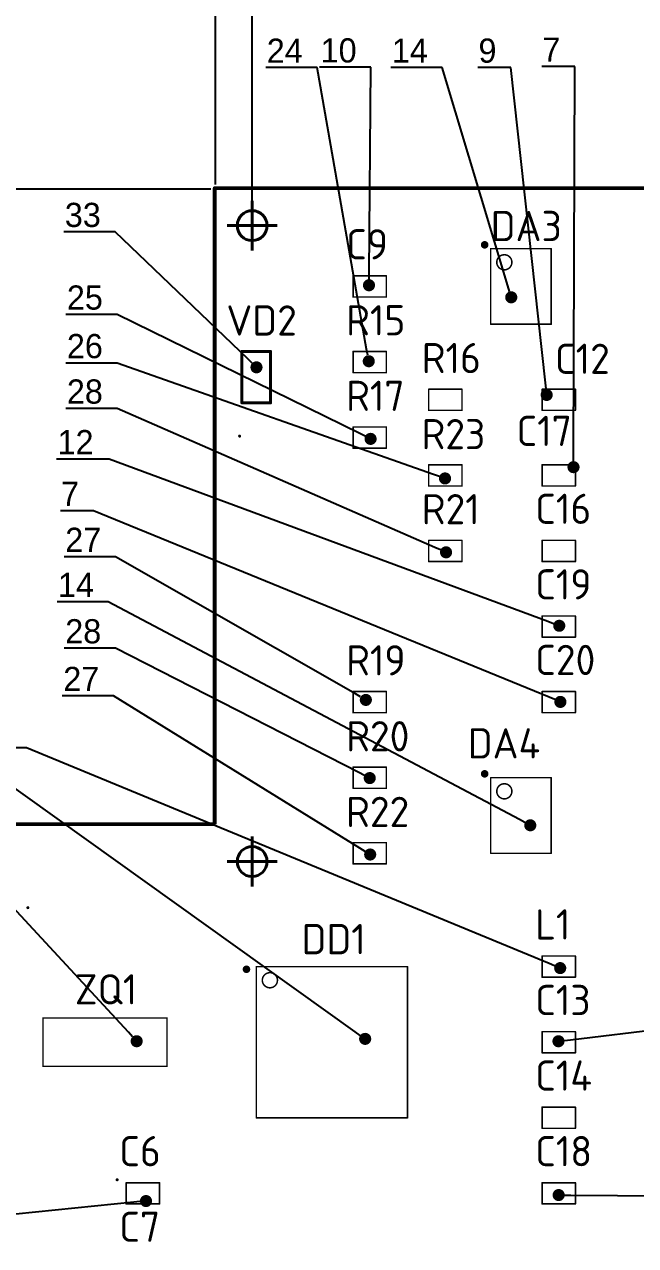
# Model space of a CAD drawing. Header units: millimetres. Extents: x 0 to 841, y 0 to 594.
# Drawn here: x 135 to 236, y 287.8 to 489.8 of the extents above; entities that cross this region are included whole.
import ezdxf
from ezdxf import colors
from ezdxf.entities.mleader import LeaderData, LeaderLine
from ezdxf.math import Vec2, Vec3

# ---------------------------------------------------------------- set-up
doc = ezdxf.new("R2010")
doc.units = ezdxf.units.MM
doc.layers.get('0').update_dxf_attribs({"lineweight": 50})
doc.layers.add('Mechanical13', color=56, linetype='Continuous')
doc.layers.add('маркировка', color=38, linetype='Continuous')
doc.layers.add('Отверстия', color=7, linetype='Continuous', lineweight=30)
doc.layers.add('Позиции', color=131, linetype='Continuous', lineweight=40)
doc.styles.add('Gost', font='GOST type B.ttf', dxfattribs={"oblique": 15, "height": 6})
doc.dimstyles.new('ISO-25', dxfattribs={"dimtxt": 2.5, "dimasz": 2.5, "dimexe": 1.25, "dimexo": 0.625, "dimtad": 1, "dimtxsty": 'Standard', "dimcen": 2.5, "dimadec": 0, "dimazin": 0, "dimtfac": 1, "dimtmove": 0, "dimatfit": 3, "dimfxl": 1, "dimarcsym": 0})

# ---------------------------------------------------------------- blocks, each defined once
blk = doc.blocks.new('*D41')
at = {"color": 0, "lineweight": -2, "transparency": 16777216}
for p, q in [((172.65, 457.15), (172.65, 503.91)), ((367.42, 457.19), (367.42, 503.91)), ((184.65, 502.66), (355.42, 502.66))]:
    blk.add_line(p, q, dxfattribs=at)
at = {"color": 0, "lineweight": 90, "transparency": 16777216}
for points in [[(184.65, 504.66), (184.65, 500.66), (172.65, 502.66)], [(355.42, 504.66), (355.42, 500.66), (367.42, 502.66)]]:
    blk.add_solid(points, dxfattribs=at)
at = {"layer": 'Defpoints', "color": 0, "lineweight": 90, "transparency": 16777216}
for p in [(367.42, 502.66), (172.65, 456.53), (367.42, 456.57)]:
    blk.add_point(p, dxfattribs=at)
at = {"color": 0, "lineweight": 40, "transparency": 16777216, "insert": (267.35, 506.2), "char_height": 2.5, "attachment_point": 5}
blk.add_mtext('{\\H2x;80%%P0,2}', dxfattribs=at)
blk = doc.blocks.new('*D42')
at = {"color": 0, "lineweight": -2, "transparency": 16777216}
for p, q in [((166.62, 463.34), (166.62, 525.33)), ((373.74, 463.34), (373.74, 525.33)), ((178.62, 524.08), (361.74, 524.08))]:
    blk.add_line(p, q, dxfattribs=at)
at = {"color": 0, "lineweight": 90, "transparency": 16777216}
for points in [[(178.62, 526.08), (178.62, 522.08), (166.62, 524.08)], [(361.74, 526.08), (361.74, 522.08), (373.74, 524.08)]]:
    blk.add_solid(points, dxfattribs=at)
at = {"layer": 'Defpoints', "color": 0, "lineweight": 90, "transparency": 16777216}
for p in [(373.74, 524.08), (166.62, 462.72), (373.74, 462.72)]:
    blk.add_point(p, dxfattribs=at)
at = {"color": 0, "lineweight": 40, "transparency": 16777216, "insert": (269.22, 527.2), "char_height": 2.5, "attachment_point": 5}
blk.add_mtext('{\\H2x;85*}', dxfattribs=at)
blk = doc.blocks.new('*D38')
at = {"color": 0, "lineweight": -2, "transparency": 16777216}
for p, q in [((165.84, 462.56), (82.78, 462.56)), ((84.03, 450.56), (84.03, 369.53)), ((165.84, 357.53), (82.78, 357.53))]:
    blk.add_line(p, q, dxfattribs=at)
at = {"color": 0, "lineweight": 90, "transparency": 16777216}
for points in [[(82.03, 450.56), (86.03, 450.56), (84.03, 462.56)], [(82.03, 369.53), (86.03, 369.53), (84.03, 357.53)]]:
    blk.add_solid(points, dxfattribs=at)
at = {"layer": 'Defpoints', "color": 0, "lineweight": 90, "transparency": 16777216}
for p in [(166.47, 462.56), (84.03, 357.53), (166.47, 357.53)]:
    blk.add_point(p, dxfattribs=at)
at = {"color": 0, "lineweight": 40, "transparency": 16777216, "insert": (80.91, 410.73), "char_height": 2.5, "attachment_point": 5, "rotation": 90}
blk.add_mtext('{\\H2x;43*}', dxfattribs=at)
blk = doc.blocks.new('_Dot')
at = {"color": 0, "linetype": 'ByBlock', "lineweight": -2}
blk.add_line((-0.5, 0), (-1, 0), dxfattribs=at)
at = {"color": 0, "linetype": 'ByBlock', "lineweight": 90, "const_width": 0.5}
blk.add_lwpolyline([(-0.25, 0, 1), (0.25, 0, 1)], format="xyb", close=True, dxfattribs=at)

msp = doc.modelspace()

# ---------------------------------------------------------------- linework, layer by layer
at = {"layer": 'Mechanical13', "lineweight": 40, "const_width": 0.25}
for points in [[(212.089, 452.717), (222.089, 452.717)], [(212.089, 440.217), (212.089, 452.717)], [(222.089, 440.217), (222.089, 452.717)], [(189.339, 448.217), (194.839, 448.217)], [(189.339, 444.717), (189.339, 448.217)], [(194.839, 444.717), (194.839, 448.217)], [(189.339, 444.717), (194.839, 444.717)], [(212.089, 440.217), (222.089, 440.217)], [(189.339, 432.217), (189.339, 435.717)], [(189.339, 435.717), (194.839, 435.717)], [(194.839, 432.217), (194.839, 435.717)], [(189.339, 432.217), (194.839, 432.217)], [(201.839, 425.967), (201.839, 429.467)], [(201.839, 429.467), (207.339, 429.467)], [(207.339, 425.967), (207.339, 429.467)], [(220.589, 429.467), (226.089, 429.467)], [(220.589, 425.967), (220.589, 429.467)], [(226.089, 425.967), (226.089, 429.467)], [(201.839, 425.967), (207.339, 425.967)], [(220.589, 425.967), (226.089, 425.967)], [(189.339, 419.717), (189.339, 423.217)], [(189.339, 423.217), (194.839, 423.217)], [(194.839, 419.717), (194.839, 423.217)], [(189.339, 419.717), (194.839, 419.717)], [(201.839, 413.467), (201.839, 416.967)], [(201.839, 416.967), (207.339, 416.967)], [(207.339, 413.467), (207.339, 416.967)], [(220.589, 416.967), (226.089, 416.967)], [(220.589, 413.467), (220.589, 416.967)], [(226.089, 413.467), (226.089, 416.967)], [(201.839, 413.467), (207.339, 413.467)], [(220.589, 413.467), (226.089, 413.467)], [(201.839, 400.967), (201.839, 404.467)], [(201.839, 404.467), (207.339, 404.467)], [(207.339, 400.967), (207.339, 404.467)], [(220.589, 404.467), (226.089, 404.467)], [(220.589, 400.967), (220.589, 404.467)], [(226.089, 400.967), (226.089, 404.467)], [(201.839, 400.967), (207.339, 400.967)], [(220.589, 400.967), (226.089, 400.967)], [(220.589, 391.967), (226.089, 391.967)], [(220.589, 388.467), (220.589, 391.967)], [(226.089, 388.467), (226.089, 391.967)], [(220.589, 388.467), (226.089, 388.467)], [(189.339, 375.967), (189.339, 379.467)], [(189.339, 379.467), (194.839, 379.467)], [(194.839, 375.967), (194.839, 379.467)], [(220.589, 379.467), (226.089, 379.467)], [(220.589, 375.967), (220.589, 379.467)], [(226.089, 375.967), (226.089, 379.467)], [(189.339, 375.967), (194.839, 375.967)], [(220.589, 375.967), (226.089, 375.967)], [(189.339, 363.467), (189.339, 366.967)], [(189.339, 366.967), (194.839, 366.967)], [(194.839, 363.467), (194.839, 366.967)], [(189.339, 363.467), (194.839, 363.467)], [(212.089, 365.217), (222.089, 365.217)], [(212.089, 352.717), (212.089, 365.217)], [(222.089, 352.717), (222.089, 365.217)], [(189.339, 350.967), (189.339, 354.467)], [(189.339, 354.467), (194.839, 354.467)], [(194.839, 350.967), (194.839, 354.467)], [(212.089, 352.717), (222.089, 352.717)], [(189.339, 350.967), (194.839, 350.967)], [(220.589, 335.717), (226.089, 335.717)], [(220.589, 332.217), (220.589, 335.717)], [(226.089, 332.217), (226.089, 335.717)], [(173.339, 308.967), (173.339, 333.967)], [(173.339, 333.967), (198.339, 333.967)], [(198.339, 308.967), (198.339, 333.967)], [(220.589, 332.217), (226.089, 332.217)], [(138.089, 317.467), (138.089, 325.467)], [(138.089, 325.467), (158.589, 325.467)], [(158.589, 317.467), (158.589, 325.467)], [(220.589, 323.217), (226.089, 323.217)], [(220.589, 319.717), (220.589, 323.217)], [(226.089, 319.717), (226.089, 323.217)], [(220.589, 319.717), (226.089, 319.717)], [(138.089, 317.467), (158.589, 317.467)], [(173.339, 308.967), (198.339, 308.967)], [(220.589, 310.717), (226.089, 310.717)], [(220.589, 307.217), (220.589, 310.717)], [(226.089, 307.217), (226.089, 310.717)], [(220.589, 307.217), (226.089, 307.217)], [(151.839, 298.217), (157.339, 298.217)], [(151.839, 294.717), (151.839, 298.217)], [(157.339, 294.717), (157.339, 298.217)], [(220.589, 298.217), (226.089, 298.217)], [(220.589, 294.717), (220.589, 298.217)], [(226.089, 294.717), (226.089, 298.217)], [(151.839, 294.717), (157.339, 294.717)], [(220.589, 294.717), (226.089, 294.717)]]:
    msp.add_lwpolyline(points, dxfattribs=at)
at = {"layer": 'Mechanical13', "lineweight": 40}
for points, const_width in [([(212.027, 452.717, 1), (212.152, 452.717, 1)], 0.125), ([(212.027, 452.717, 1), (212.152, 452.717, 1)], 0.125), ([(222.027, 452.717, 1), (222.152, 452.717, 1)], 0.125), ([(222.027, 452.717, 1), (222.152, 452.717, 1)], 0.125), ([(215.589, 450.467, 1), (213.089, 450.467, 1)], 0.25), ([(213.027, 450.467, 1), (213.152, 450.467, 1)], 0.125), ([(215.527, 450.467, 1), (215.652, 450.467, 1)], 0.125), ([(189.277, 448.217, 1), (189.402, 448.217, 1)], 0.125), ([(189.277, 448.217, 1), (189.402, 448.217, 1)], 0.125), ([(194.777, 448.217, 1), (194.902, 448.217, 1)], 0.125), ([(194.777, 448.217, 1), (194.902, 448.217, 1)], 0.125), ([(189.277, 444.717, 1), (189.402, 444.717, 1)], 0.125), ([(189.277, 444.717, 1), (189.402, 444.717, 1)], 0.125), ([(194.777, 444.717, 1), (194.902, 444.717, 1)], 0.125), ([(194.777, 444.717, 1), (194.902, 444.717, 1)], 0.125), ([(212.027, 440.217, 1), (212.152, 440.217, 1)], 0.125), ([(212.027, 440.217, 1), (212.152, 440.217, 1)], 0.125), ([(222.027, 440.217, 1), (222.152, 440.217, 1)], 0.125), ([(222.027, 440.217, 1), (222.152, 440.217, 1)], 0.125), ([(189.277, 435.717, 1), (189.402, 435.717, 1)], 0.125), ([(189.277, 435.717, 1), (189.402, 435.717, 1)], 0.125), ([(194.777, 435.717, 1), (194.902, 435.717, 1)], 0.125), ([(194.777, 435.717, 1), (194.902, 435.717, 1)], 0.125), ([(189.277, 432.217, 1), (189.402, 432.217, 1)], 0.125), ([(189.277, 432.217, 1), (189.402, 432.217, 1)], 0.125), ([(194.777, 432.217, 1), (194.902, 432.217, 1)], 0.125), ([(194.777, 432.217, 1), (194.902, 432.217, 1)], 0.125), ([(201.777, 429.467, 1), (201.902, 429.467, 1)], 0.125), ([(201.777, 429.467, 1), (201.902, 429.467, 1)], 0.125), ([(207.277, 429.467, 1), (207.402, 429.467, 1)], 0.125), ([(207.277, 429.467, 1), (207.402, 429.467, 1)], 0.125), ([(220.527, 429.467, 1), (220.652, 429.467, 1)], 0.125), ([(220.527, 429.467, 1), (220.652, 429.467, 1)], 0.125), ([(226.027, 429.467, 1), (226.152, 429.467, 1)], 0.125), ([(226.027, 429.467, 1), (226.152, 429.467, 1)], 0.125), ([(201.777, 425.967, 1), (201.902, 425.967, 1)], 0.125), ([(201.777, 425.967, 1), (201.902, 425.967, 1)], 0.125), ([(207.277, 425.967, 1), (207.402, 425.967, 1)], 0.125), ([(207.277, 425.967, 1), (207.402, 425.967, 1)], 0.125), ([(220.527, 425.967, 1), (220.652, 425.967, 1)], 0.125), ([(220.527, 425.967, 1), (220.652, 425.967, 1)], 0.125), ([(226.027, 425.967, 1), (226.152, 425.967, 1)], 0.125), ([(226.027, 425.967, 1), (226.152, 425.967, 1)], 0.125), ([(189.277, 423.217, 1), (189.402, 423.217, 1)], 0.125), ([(189.277, 423.217, 1), (189.402, 423.217, 1)], 0.125), ([(194.777, 423.217, 1), (194.902, 423.217, 1)], 0.125), ([(194.777, 423.217, 1), (194.902, 423.217, 1)], 0.125), ([(189.277, 419.717, 1), (189.402, 419.717, 1)], 0.125), ([(189.277, 419.717, 1), (189.402, 419.717, 1)], 0.125), ([(194.777, 419.717, 1), (194.902, 419.717, 1)], 0.125), ([(194.777, 419.717, 1), (194.902, 419.717, 1)], 0.125), ([(201.777, 416.967, 1), (201.902, 416.967, 1)], 0.125), ([(201.777, 416.967, 1), (201.902, 416.967, 1)], 0.125), ([(207.277, 416.967, 1), (207.402, 416.967, 1)], 0.125), ([(207.277, 416.967, 1), (207.402, 416.967, 1)], 0.125), ([(220.527, 416.967, 1), (220.652, 416.967, 1)], 0.125), ([(220.527, 416.967, 1), (220.652, 416.967, 1)], 0.125), ([(226.027, 416.967, 1), (226.152, 416.967, 1)], 0.125), ([(226.027, 416.967, 1), (226.152, 416.967, 1)], 0.125), ([(201.777, 413.467, 1), (201.902, 413.467, 1)], 0.125), ([(201.777, 413.467, 1), (201.902, 413.467, 1)], 0.125), ([(207.277, 413.467, 1), (207.402, 413.467, 1)], 0.125), ([(207.277, 413.467, 1), (207.402, 413.467, 1)], 0.125), ([(220.527, 413.467, 1), (220.652, 413.467, 1)], 0.125), ([(220.527, 413.467, 1), (220.652, 413.467, 1)], 0.125), ([(226.027, 413.467, 1), (226.152, 413.467, 1)], 0.125), ([(226.027, 413.467, 1), (226.152, 413.467, 1)], 0.125), ([(201.777, 404.467, 1), (201.902, 404.467, 1)], 0.125), ([(201.777, 404.467, 1), (201.902, 404.467, 1)], 0.125), ([(207.277, 404.467, 1), (207.402, 404.467, 1)], 0.125), ([(207.277, 404.467, 1), (207.402, 404.467, 1)], 0.125), ([(220.527, 404.467, 1), (220.652, 404.467, 1)], 0.125), ([(220.527, 404.467, 1), (220.652, 404.467, 1)], 0.125), ([(226.027, 404.467, 1), (226.152, 404.467, 1)], 0.125), ([(226.027, 404.467, 1), (226.152, 404.467, 1)], 0.125), ([(201.777, 400.967, 1), (201.902, 400.967, 1)], 0.125), ([(201.777, 400.967, 1), (201.902, 400.967, 1)], 0.125), ([(207.277, 400.967, 1), (207.402, 400.967, 1)], 0.125), ([(207.277, 400.967, 1), (207.402, 400.967, 1)], 0.125), ([(220.527, 400.967, 1), (220.652, 400.967, 1)], 0.125), ([(220.527, 400.967, 1), (220.652, 400.967, 1)], 0.125), ([(226.027, 400.967, 1), (226.152, 400.967, 1)], 0.125), ([(226.027, 400.967, 1), (226.152, 400.967, 1)], 0.125), ([(220.527, 391.967, 1), (220.652, 391.967, 1)], 0.125), ([(220.527, 391.967, 1), (220.652, 391.967, 1)], 0.125), ([(226.027, 391.967, 1), (226.152, 391.967, 1)], 0.125), ([(226.027, 391.967, 1), (226.152, 391.967, 1)], 0.125), ([(220.527, 388.467, 1), (220.652, 388.467, 1)], 0.125), ([(220.527, 388.467, 1), (220.652, 388.467, 1)], 0.125), ([(226.027, 388.467, 1), (226.152, 388.467, 1)], 0.125), ([(226.027, 388.467, 1), (226.152, 388.467, 1)], 0.125), ([(189.277, 379.467, 1), (189.402, 379.467, 1)], 0.125), ([(189.277, 379.467, 1), (189.402, 379.467, 1)], 0.125), ([(194.777, 379.467, 1), (194.902, 379.467, 1)], 0.125), ([(194.777, 379.467, 1), (194.902, 379.467, 1)], 0.125), ([(220.527, 379.467, 1), (220.652, 379.467, 1)], 0.125), ([(220.527, 379.467, 1), (220.652, 379.467, 1)], 0.125), ([(226.027, 379.467, 1), (226.152, 379.467, 1)], 0.125), ([(226.027, 379.467, 1), (226.152, 379.467, 1)], 0.125), ([(189.277, 375.967, 1), (189.402, 375.967, 1)], 0.125), ([(189.277, 375.967, 1), (189.402, 375.967, 1)], 0.125), ([(194.777, 375.967, 1), (194.902, 375.967, 1)], 0.125), ([(194.777, 375.967, 1), (194.902, 375.967, 1)], 0.125), ([(220.527, 375.967, 1), (220.652, 375.967, 1)], 0.125), ([(220.527, 375.967, 1), (220.652, 375.967, 1)], 0.125), ([(226.027, 375.967, 1), (226.152, 375.967, 1)], 0.125), ([(226.027, 375.967, 1), (226.152, 375.967, 1)], 0.125), ([(189.277, 366.967, 1), (189.402, 366.967, 1)], 0.125), ([(189.277, 366.967, 1), (189.402, 366.967, 1)], 0.125), ([(194.777, 366.967, 1), (194.902, 366.967, 1)], 0.125), ([(194.777, 366.967, 1), (194.902, 366.967, 1)], 0.125), ([(189.277, 363.467, 1), (189.402, 363.467, 1)], 0.125), ([(189.277, 363.467, 1), (189.402, 363.467, 1)], 0.125), ([(194.777, 363.467, 1), (194.902, 363.467, 1)], 0.125), ([(194.777, 363.467, 1), (194.902, 363.467, 1)], 0.125), ([(212.027, 365.217, 1), (212.152, 365.217, 1)], 0.125), ([(212.027, 365.217, 1), (212.152, 365.217, 1)], 0.125), ([(215.589, 362.967, 1), (213.089, 362.967, 1)], 0.25), ([(222.027, 365.217, 1), (222.152, 365.217, 1)], 0.125), ([(222.027, 365.217, 1), (222.152, 365.217, 1)], 0.125), ([(213.027, 362.967, 1), (213.152, 362.967, 1)], 0.125), ([(215.527, 362.967, 1), (215.652, 362.967, 1)], 0.125), ([(189.277, 354.467, 1), (189.402, 354.467, 1)], 0.125), ([(189.277, 354.467, 1), (189.402, 354.467, 1)], 0.125), ([(194.777, 354.467, 1), (194.902, 354.467, 1)], 0.125), ([(194.777, 354.467, 1), (194.902, 354.467, 1)], 0.125), ([(212.027, 352.717, 1), (212.152, 352.717, 1)], 0.125), ([(212.027, 352.717, 1), (212.152, 352.717, 1)], 0.125), ([(222.027, 352.717, 1), (222.152, 352.717, 1)], 0.125), ([(222.027, 352.717, 1), (222.152, 352.717, 1)], 0.125), ([(189.277, 350.967, 1), (189.402, 350.967, 1)], 0.125), ([(189.277, 350.967, 1), (189.402, 350.967, 1)], 0.125), ([(194.777, 350.967, 1), (194.902, 350.967, 1)], 0.125), ([(194.777, 350.967, 1), (194.902, 350.967, 1)], 0.125), ([(220.527, 335.717, 1), (220.652, 335.717, 1)], 0.125), ([(220.527, 335.717, 1), (220.652, 335.717, 1)], 0.125), ([(226.027, 335.717, 1), (226.152, 335.717, 1)], 0.125), ([(226.027, 335.717, 1), (226.152, 335.717, 1)], 0.125), ([(173.277, 333.967, 1), (173.402, 333.967, 1)], 0.125), ([(173.277, 333.967, 1), (173.402, 333.967, 1)], 0.125), ([(198.277, 333.967, 1), (198.402, 333.967, 1)], 0.125), ([(198.277, 333.967, 1), (198.402, 333.967, 1)], 0.125), ([(176.839, 331.717, 1), (174.339, 331.717, 1)], 0.25), ([(174.277, 331.717, 1), (174.402, 331.717, 1)], 0.125), ([(176.777, 331.717, 1), (176.902, 331.717, 1)], 0.125), ([(220.527, 332.217, 1), (220.652, 332.217, 1)], 0.125), ([(220.527, 332.217, 1), (220.652, 332.217, 1)], 0.125), ([(226.027, 332.217, 1), (226.152, 332.217, 1)], 0.125), ([(226.027, 332.217, 1), (226.152, 332.217, 1)], 0.125), ([(138.027, 325.467, 1), (138.152, 325.467, 1)], 0.125), ([(138.027, 325.467, 1), (138.152, 325.467, 1)], 0.125), ([(158.527, 325.467, 1), (158.652, 325.467, 1)], 0.125), ([(158.527, 325.467, 1), (158.652, 325.467, 1)], 0.125), ([(220.527, 323.217, 1), (220.652, 323.217, 1)], 0.125), ([(220.527, 323.217, 1), (220.652, 323.217, 1)], 0.125), ([(226.027, 323.217, 1), (226.152, 323.217, 1)], 0.125), ([(226.027, 323.217, 1), (226.152, 323.217, 1)], 0.125), ([(220.527, 319.717, 1), (220.652, 319.717, 1)], 0.125), ([(220.527, 319.717, 1), (220.652, 319.717, 1)], 0.125), ([(226.027, 319.717, 1), (226.152, 319.717, 1)], 0.125), ([(226.027, 319.717, 1), (226.152, 319.717, 1)], 0.125), ([(138.027, 317.467, 1), (138.152, 317.467, 1)], 0.125), ([(138.027, 317.467, 1), (138.152, 317.467, 1)], 0.125), ([(158.527, 317.467, 1), (158.652, 317.467, 1)], 0.125), ([(158.527, 317.467, 1), (158.652, 317.467, 1)], 0.125), ([(173.277, 308.967, 1), (173.402, 308.967, 1)], 0.125), ([(173.277, 308.967, 1), (173.402, 308.967, 1)], 0.125), ([(198.277, 308.967, 1), (198.402, 308.967, 1)], 0.125), ([(198.277, 308.967, 1), (198.402, 308.967, 1)], 0.125), ([(220.527, 310.717, 1), (220.652, 310.717, 1)], 0.125), ([(220.527, 310.717, 1), (220.652, 310.717, 1)], 0.125), ([(226.027, 310.717, 1), (226.152, 310.717, 1)], 0.125), ([(226.027, 310.717, 1), (226.152, 310.717, 1)], 0.125), ([(220.527, 307.217, 1), (220.652, 307.217, 1)], 0.125), ([(220.527, 307.217, 1), (220.652, 307.217, 1)], 0.125), ([(226.027, 307.217, 1), (226.152, 307.217, 1)], 0.125), ([(226.027, 307.217, 1), (226.152, 307.217, 1)], 0.125), ([(151.777, 298.217, 1), (151.902, 298.217, 1)], 0.125), ([(151.777, 298.217, 1), (151.902, 298.217, 1)], 0.125), ([(157.277, 298.217, 1), (157.402, 298.217, 1)], 0.125), ([(157.277, 298.217, 1), (157.402, 298.217, 1)], 0.125), ([(220.527, 298.217, 1), (220.652, 298.217, 1)], 0.125), ([(220.527, 298.217, 1), (220.652, 298.217, 1)], 0.125), ([(226.027, 298.217, 1), (226.152, 298.217, 1)], 0.125), ([(226.027, 298.217, 1), (226.152, 298.217, 1)], 0.125), ([(151.777, 294.717, 1), (151.902, 294.717, 1)], 0.125), ([(151.777, 294.717, 1), (151.902, 294.717, 1)], 0.125), ([(157.277, 294.717, 1), (157.402, 294.717, 1)], 0.125), ([(157.277, 294.717, 1), (157.402, 294.717, 1)], 0.125), ([(220.527, 294.717, 1), (220.652, 294.717, 1)], 0.125), ([(220.527, 294.717, 1), (220.652, 294.717, 1)], 0.125), ([(226.027, 294.717, 1), (226.152, 294.717, 1)], 0.125), ([(226.027, 294.717, 1), (226.152, 294.717, 1)], 0.125)]:
    msp.add_lwpolyline(points, format="xyb", close=True, dxfattribs=dict(at, const_width=const_width))
at = {"layer": 'маркировка', "lineweight": 40}
for points, const_width in [([(166.466, 357.529), (166.466, 462.717)], 0.629), ([(166.466, 462.717), (373.738, 462.717)], 0.629), ([(170.964, 427.217), (170.964, 435.717)], 0.5), ([(170.964, 435.717), (175.714, 435.717)], 0.5), ([(175.714, 427.217), (175.714, 435.717)], 0.5), ([(170.964, 427.217), (175.714, 427.217)], 0.5), ([(104.591, 357.529), (166.466, 357.529)], 0.629)]:
    msp.add_lwpolyline(points, dxfattribs=dict(at, const_width=const_width))
for points, const_width in [([(166.308, 462.717, 1), (166.623, 462.717, 1)], 0.314), ([(166.308, 462.717, 1), (166.623, 462.717, 1)], 0.314), ([(211.402, 453.354, 1), (210.777, 453.354, 1)], 0.625), ([(210.62, 453.354, 1), (210.933, 453.354, 1)], 0.312), ([(211.245, 453.354, 1), (211.558, 453.354, 1)], 0.312), ([(170.839, 435.717, 1), (171.089, 435.717, 1)], 0.25), ([(170.839, 435.717, 1), (171.089, 435.717, 1)], 0.25), ([(175.589, 435.717, 1), (175.839, 435.717, 1)], 0.25), ([(175.589, 435.717, 1), (175.839, 435.717, 1)], 0.25), ([(170.839, 427.217, 1), (171.089, 427.217, 1)], 0.25), ([(170.839, 427.217, 1), (171.089, 427.217, 1)], 0.25), ([(175.589, 427.217, 1), (175.839, 427.217, 1)], 0.25), ([(175.589, 427.217, 1), (175.839, 427.217, 1)], 0.25), ([(170.714, 421.717, 1), (170.464, 421.717, 1)], 0.25), ([(170.402, 421.717, 1), (170.527, 421.717, 1)], 0.125), ([(170.652, 421.717, 1), (170.777, 421.717, 1)], 0.125), ([(211.402, 365.854, 1), (210.777, 365.854, 1)], 0.625), ([(210.62, 365.854, 1), (210.933, 365.854, 1)], 0.312), ([(211.245, 365.854, 1), (211.558, 365.854, 1)], 0.312), ([(135.714, 343.717, 1), (135.464, 343.717, 1)], 0.25), ([(135.402, 343.717, 1), (135.527, 343.717, 1)], 0.125), ([(135.652, 343.717, 1), (135.777, 343.717, 1)], 0.125), ([(172.027, 333.529, 1), (171.402, 333.529, 1)], 0.625), ([(171.245, 333.529, 1), (171.558, 333.529, 1)], 0.312), ([(171.87, 333.529, 1), (172.183, 333.529, 1)], 0.312), ([(150.464, 298.717, 1), (150.214, 298.717, 1)], 0.25), ([(150.152, 298.717, 1), (150.277, 298.717, 1)], 0.125), ([(150.402, 298.717, 1), (150.527, 298.717, 1)], 0.125)]:
    msp.add_lwpolyline(points, format="xyb", close=True, dxfattribs=dict(at, const_width=const_width))
at = {"layer": 'Отверстия', "lineweight": 40}
for p, q in [((172.653, 456.529), (172.653, 460.654)), ((172.653, 460.654), (172.653, 456.529)), ((172.653, 456.529), (168.528, 456.529)), ((168.528, 456.529), (172.653, 456.529)), ((172.653, 456.529), (172.653, 452.404)), ((172.653, 452.404), (172.653, 456.529)), ((172.653, 456.529), (176.778, 456.529)), ((172.653, 351.342), (172.653, 355.467)), ((172.653, 355.467), (172.653, 351.342)), ((172.653, 351.342), (168.528, 351.342)), ((168.528, 351.342), (172.653, 351.342)), ((172.653, 351.342), (172.653, 347.217)), ((172.653, 347.217), (172.653, 351.342)), ((172.653, 351.342), (176.778, 351.342))]:
    msp.add_line(p, q, dxfattribs=at)
for centre in [(172.653, 456.529), (172.653, 351.342)]:
    msp.add_circle(centre, 2.475, dxfattribs=at)

# ---------------------------------------------------------------- texts
at = {"layer": 'маркировка', "lineweight": 40, "style": 'Gost'}
for s, p in [('DA3', (212.089, 453.967)), ('C9', (188.184, 450.944)), ('VD2', (168.392, 438.344)), ('R15', (188.184, 438.38)), ('R16', (200.684, 432.13)), ('C12', (222.712, 432.001)), ('R17', (188.184, 425.88)), ('R23', (200.644, 419.544)), ('C17', (216.348, 420.079)), ('R21', (200.684, 407.13)), ('C16', (219.434, 407.194)), ('C19', (219.434, 394.694)), ('R19', (188.184, 382.13)), ('C20', (219.434, 382.194)), ('R20', (188.188, 369.571)), ('DA4', (208.294, 368.397)), ('R22', (188.171, 357.061)), ('L1', (219.434, 338.444)), ('DD1', (180.827, 336.016)), ('ZQ1', (143.339, 327.717)), ('C13', (219.434, 325.944)), ('C14', (219.434, 313.444)), ('C6', (150.684, 300.944)), ('C18', (219.434, 300.944)), ('C7', (150.684, 288.444))]:
    msp.add_text(s, height=5, dxfattribs=at).set_placement(p)

# ---------------------------------------------------------------- dimensions: what is measured, and where the dimension line sits
at = {"lineweight": 40}
for base, p1, p2, text, picture, middle in [((373.738, 524.079), (166.623, 462.717), (373.738, 462.717), '{\\H2x;85*}', '*D42', (269.217, 524.079)), ((367.42, 502.662), (172.653, 456.529), (367.42, 456.568), '{\\H2x;80%%P0,2}', '*D41', (267.352, 502.662))]:
    dim = msp.add_linear_dim(base=base, p1=p1, p2=p2, text=text, dimstyle='ISO-25', override={"dimasz": 12}, dxfattribs=at)
    dim.commit()
    dim.dimension.update_dxf_attribs({"geometry": picture, "text_midpoint": middle, "dimtype": 160})
dim = msp.add_linear_dim(base=(84.035, 357.529), p1=(166.466, 462.56), p2=(166.466, 357.529), angle=90, text='{\\H2x;43*}', dimstyle='ISO-25', override={"dimasz": 12}, dxfattribs=at)
dim.commit()
dim.dimension.update_dxf_attribs({"geometry": '*D38', "text_midpoint": (84.035, 410.732), "dimtype": 160})

# ---------------------------------------------------------------- leaders
at = {"layer": 'Позиции', "lineweight": 40}
ml = msp.add_multileader_mtext('Standard', dxfattribs=at)
ml.set_content('24', color=256)
ml.set_leader_properties()
ml.set_arrow_properties(name='DOT')
ml.build(insert=Vec2(0, 0))
ml.multileader.update_dxf_attribs({"text_right_attachment_type": 6, "dogleg_length": 0.36, "arrow_head_size": 2})
ctx = ml.context
ctx.base_point, ctx.arrow_head_size, ctx.plane_origin = Vec3(172.351, 485.461), 2, Vec3(191.805, 432.816)
ctx.right_attachment, ctx.text_align_type = 6, 2
notes = []
notes.append((ctx, [(0, (1, 1, 0), (183.378, 482.661), (-1, 0), 0.36, [(0, [(191.93, 434.102)], 0, [])])]))
ctx.mtext.insert, ctx.mtext.alignment, ctx.mtext.flow_direction = Vec3(181.018, 487.461), 3, 5
ml = msp.add_multileader_mtext('Standard', dxfattribs=at)
ml.set_content('10', color=256)
ml.set_leader_properties()
ml.set_arrow_properties(name='DOT')
ml.build(insert=Vec2(0, 0))
ml.multileader.update_dxf_attribs({"text_right_attachment_type": 6, "dogleg_length": 0.36, "arrow_head_size": 2})
ctx = ml.context
ctx.base_point, ctx.arrow_head_size, ctx.plane_origin = Vec3(183.261, 485.513), 2, Vec3(193.095, 445.503)
ctx.right_attachment, ctx.text_align_type = 6, 2
notes.append((ctx, [(1, (1, 1, 0), (192.288, 482.713), (-1, 0), 0.36, [(0, [(191.968, 446.67)], 0, [])])]))
ctx.mtext.insert, ctx.mtext.alignment, ctx.mtext.flow_direction = Vec3(189.928, 487.513), 3, 5
ml = msp.add_multileader_mtext('Standard', dxfattribs=at)
ml.set_content('14', color=256)
ml.set_leader_properties()
ml.set_arrow_properties(name='DOT')
ml.build(insert=Vec2(0, 0))
ml.multileader.update_dxf_attribs({"text_right_attachment_type": 6, "dogleg_length": 0.36, "arrow_head_size": 2})
ctx = ml.context
ctx.base_point, ctx.arrow_head_size, ctx.plane_origin = Vec3(194.354, 485.474), 2, Vec3(215.482, 444.675)
ctx.right_attachment, ctx.text_align_type = 6, 2
notes.append((ctx, [(0, (1, 1, 0), (204.047, 482.674), (-1, 0), 0.36, [(0, [(215.482, 444.675)], 0, [])])]))
ctx.mtext.insert, ctx.mtext.alignment, ctx.mtext.flow_direction = Vec3(201.687, 487.474), 3, 5
ml = msp.add_multileader_mtext('Standard', dxfattribs=at)
ml.set_content('9', color=256)
ml.set_leader_properties()
ml.set_arrow_properties(name='DOT')
ml.build(insert=Vec2(0, 0))
ml.multileader.update_dxf_attribs({"text_right_attachment_type": 6, "dogleg_length": 0.36, "arrow_head_size": 2})
ctx = ml.context
ctx.base_point, ctx.arrow_head_size, ctx.plane_origin = Vec3(208.379, 485.477), 2, Vec3(224.81, 427.85)
ctx.right_attachment, ctx.text_align_type = 6, 2
notes.append((ctx, [(0, (1, 1, 0), (215.405, 482.677), (-1, 0), 0.36, [(0, [(221.339, 428.525)], 0, [])])]))
ctx.mtext.insert, ctx.mtext.alignment, ctx.mtext.flow_direction = Vec3(213.045, 487.477), 3, 5
ml = msp.add_multileader_mtext('Standard', dxfattribs=at)
ml.set_content('7', color=256)
ml.set_leader_properties()
ml.set_arrow_properties(name='DOT')
ml.build(insert=Vec2(0, 0))
ml.multileader.update_dxf_attribs({"text_right_attachment_type": 6, "dogleg_length": 0.36, "arrow_head_size": 2})
ctx = ml.context
ctx.base_point, ctx.arrow_head_size, ctx.plane_origin = Vec3(218.941, 485.645), 2, Vec3(221.814, 414.249)
ctx.right_attachment, ctx.text_align_type = 6, 2
notes.append((ctx, [(0, (1, 1, 0), (225.968, 482.845), (-1, 0), 0.36, [(0, [(225.775, 416.582)], 0, [])])]))
ctx.mtext.insert, ctx.mtext.alignment, ctx.mtext.flow_direction = Vec3(223.608, 487.645), 3, 5
ml = msp.add_multileader_mtext('Standard', dxfattribs=at)
ml.set_content('33', color=256)
ml.set_leader_properties()
ml.set_arrow_properties(name='DOT')
ml.build(insert=Vec2(0, 0))
ml.multileader.update_dxf_attribs({"text_right_attachment_type": 6, "dogleg_length": 0.36, "arrow_head_size": 2})
ctx = ml.context
ctx.base_point, ctx.arrow_head_size, ctx.plane_origin = Vec3(138.973, 458.303), 2, Vec3(174.201, 432.039)
ctx.right_attachment, ctx.text_align_type = 6, 2
notes.append((ctx, [(0, (1, 1, 0), (149.999, 455.503), (-1, 0), 0.36, [(0, [(173.374, 433.092)], 0, [])])]))
ctx.mtext.insert, ctx.mtext.alignment, ctx.mtext.flow_direction = Vec3(147.639, 460.303), 3, 5
ml = msp.add_multileader_mtext('Standard', dxfattribs=at)
ml.set_content('25', color=256)
ml.set_leader_properties()
ml.set_arrow_properties(name='DOT')
ml.build(insert=Vec2(0, 0))
ml.multileader.update_dxf_attribs({"text_right_attachment_type": 6, "dogleg_length": 0.36, "arrow_head_size": 2})
ctx = ml.context
ctx.base_point, ctx.arrow_head_size, ctx.plane_origin = Vec3(139.315, 444.636), 2, Vec3(198.668, 425.741)
ctx.right_attachment, ctx.text_align_type = 6, 2
notes.append((ctx, [(0, (1, 1, 0), (150.341, 441.836), (-1, 0), 0.36, [(0, [(192.235, 421.26)], 0, [])])]))
ctx.mtext.insert, ctx.mtext.alignment, ctx.mtext.flow_direction = Vec3(147.981, 446.636), 3, 5
ml = msp.add_multileader_mtext('Standard', dxfattribs=at)
ml.set_content('26', color=256)
ml.set_leader_properties()
ml.set_arrow_properties(name='DOT')
ml.build(insert=Vec2(0, 0))
ml.multileader.update_dxf_attribs({"text_right_attachment_type": 6, "dogleg_length": 0.36, "arrow_head_size": 2})
ctx = ml.context
ctx.base_point, ctx.arrow_head_size, ctx.plane_origin = Vec3(139.315, 436.606), 2, Vec3(203.712, 414.404)
ctx.right_attachment, ctx.text_align_type = 6, 2
notes.append((ctx, [(0, (1, 1, 0), (150.341, 433.806), (-1, 0), 0.36, [(0, [(204.54, 414.713)], 0, [])])]))
ctx.mtext.insert, ctx.mtext.alignment, ctx.mtext.flow_direction = Vec3(147.981, 438.606), 3, 5
ml = msp.add_multileader_mtext('Standard', dxfattribs=at)
ml.set_content('28', color=256)
ml.set_leader_properties()
ml.set_arrow_properties(name='DOT')
ml.build(insert=Vec2(0, 0))
ml.multileader.update_dxf_attribs({"text_right_attachment_type": 6, "dogleg_length": 0.36, "arrow_head_size": 2})
ctx = ml.context
ctx.base_point, ctx.arrow_head_size, ctx.plane_origin = Vec3(139.315, 429.09), 2, Vec3(204.217, 402.564)
ctx.right_attachment, ctx.text_align_type = 6, 2
notes.append((ctx, [(0, (1, 1, 0), (150.341, 426.29), (-1, 0), 0.36, [(0, [(204.71, 402.493)], 0, [])])]))
ctx.mtext.insert, ctx.mtext.alignment, ctx.mtext.flow_direction = Vec3(147.981, 431.09), 3, 5
ml = msp.add_multileader_mtext('Standard', dxfattribs=at)
ml.set_content('12', color=256)
ml.set_leader_properties()
ml.set_arrow_properties(name='DOT')
ml.build(insert=Vec2(0, 0))
ml.multileader.update_dxf_attribs({"text_right_attachment_type": 6, "dogleg_length": 0.6, "arrow_head_size": 2})
ctx = ml.context
ctx.base_point, ctx.arrow_head_size, ctx.plane_origin = Vec3(139.109, 420.719), 2, Vec3(224.872, 401.017)
ctx.right_attachment, ctx.text_align_type = 6, 2
notes.append((ctx, [(0, (1, 1, 0), (149.042, 417.919), (-1, 0), 0.6, [(1, [(223.421, 390.343)], 0, [])])]))
ctx.mtext.insert, ctx.mtext.alignment, ctx.mtext.flow_direction = Vec3(146.442, 422.719), 3, 5
ml = msp.add_multileader_mtext('Standard', dxfattribs=at)
ml.set_content('7', color=256)
ml.set_leader_properties()
ml.set_arrow_properties(name='DOT')
ml.build(insert=Vec2(0, 0))
ml.multileader.update_dxf_attribs({"text_right_attachment_type": 6, "dogleg_length": 0.36, "arrow_head_size": 2})
ctx = ml.context
ctx.base_point, ctx.arrow_head_size, ctx.plane_origin = Vec3(139.381, 412.177), 2, Vec3(248.558, 439.17)
ctx.right_attachment, ctx.text_align_type = 6, 2
notes.append((ctx, [(1, (1, 1, 0), (146.408, 409.377), (-1, 0), 0.36, [(2, [(223.608, 377.753)], 0, [])])]))
ctx.mtext.insert, ctx.mtext.alignment, ctx.mtext.flow_direction = Vec3(144.048, 414.177), 3, 5
ml = msp.add_multileader_mtext('Standard', dxfattribs=at)
ml.set_content('27', color=256)
ml.set_leader_properties()
ml.set_arrow_properties(name='DOT')
ml.build(insert=Vec2(0, 0))
ml.multileader.update_dxf_attribs({"text_right_attachment_type": 6, "dogleg_length": 0.36, "arrow_head_size": 2})
ctx = ml.context
ctx.base_point, ctx.arrow_head_size, ctx.plane_origin = Vec3(139.042, 404.561), 2, Vec3(191.449, 378.079)
ctx.right_attachment, ctx.text_align_type = 6, 2
notes.append((ctx, [(0, (1, 1, 0), (150.069, 401.761), (-1, 0), 0.36, [(0, [(191.449, 378.079)], 0, [])])]))
ctx.mtext.insert, ctx.mtext.alignment, ctx.mtext.flow_direction = Vec3(147.709, 406.561), 3, 5
ml = msp.add_multileader_mtext('Standard', dxfattribs=at)
ml.set_content('14', color=256)
ml.set_leader_properties()
ml.set_arrow_properties(name='DOT')
ml.build(insert=Vec2(0, 0))
ml.multileader.update_dxf_attribs({"text_right_attachment_type": 6, "dogleg_length": 0.36, "arrow_head_size": 2})
ctx = ml.context
ctx.base_point, ctx.arrow_head_size, ctx.plane_origin = Vec3(139.186, 397.107), 2, Vec3(217.042, 445.503)
ctx.right_attachment, ctx.text_align_type = 6, 2
notes.append((ctx, [(0, (1, 1, 0), (148.879, 394.307), (-1, 0), 0.36, [(1, [(218.629, 357.344)], 0, [])])]))
ctx.mtext.insert, ctx.mtext.alignment, ctx.mtext.flow_direction = Vec3(146.519, 399.107), 3, 5
ml = msp.add_multileader_mtext('Standard', dxfattribs=at)
ml.set_content('28', color=256)
ml.set_leader_properties()
ml.set_arrow_properties(name='DOT')
ml.build(insert=Vec2(0, 0))
ml.multileader.update_dxf_attribs({"text_right_attachment_type": 6, "dogleg_length": 0.36, "arrow_head_size": 2})
ctx = ml.context
ctx.base_point, ctx.arrow_head_size, ctx.plane_origin = Vec3(139.042, 389.436), 2, Vec3(190.255, 364.246)
ctx.right_attachment, ctx.text_align_type = 6, 2
notes.append((ctx, [(0, (1, 1, 0), (150.069, 386.636), (-1, 0), 0.36, [(0, [(192.092, 365.149)], 0, [])])]))
ctx.mtext.insert, ctx.mtext.alignment, ctx.mtext.flow_direction = Vec3(147.709, 391.436), 3, 5
ml = msp.add_multileader_mtext('Standard', dxfattribs=at)
ml.set_content('27', color=256)
ml.set_leader_properties()
ml.set_arrow_properties(name='DOT')
ml.build(insert=Vec2(0, 0))
ml.multileader.update_dxf_attribs({"text_right_attachment_type": 6, "dogleg_length": 0.36, "arrow_head_size": 2})
ctx = ml.context
ctx.base_point, ctx.arrow_head_size, ctx.plane_origin = Vec3(138.718, 381.55), 2, Vec3(192.165, 353.991)
ctx.right_attachment, ctx.text_align_type = 6, 2
notes.append((ctx, [(0, (1, 1, 0), (149.744, 378.75), (-1, 0), 0.36, [(0, [(192.166, 352.508)], 0, [])])]))
ctx.mtext.insert, ctx.mtext.alignment, ctx.mtext.flow_direction = Vec3(147.384, 383.55), 3, 5
ml = msp.add_multileader_mtext('Standard', dxfattribs=at)
ml.set_content('4', color=256)
ml.set_leader_properties()
ml.set_arrow_properties(name='DOT')
ml.build(insert=Vec2(0, 0))
ml.multileader.update_dxf_attribs({"text_right_attachment_type": 6, "dogleg_length": 0.36, "arrow_head_size": 2})
ctx = ml.context
ctx.base_point, ctx.arrow_head_size, ctx.plane_origin = Vec3(101.619, 373.018), 2, Vec3(153.569, 321.63)
ctx.right_attachment, ctx.text_align_type = 6, 2
notes.append((ctx, [(0, (1, 1, 0), (108.646, 370.218), (-1, 0), 0.36, [(0, [(153.569, 321.63)], 0, [])])]))
ctx.mtext.insert, ctx.mtext.alignment, ctx.mtext.flow_direction = Vec3(106.286, 375.018), 3, 5
ml = msp.add_multileader_mtext('Standard', dxfattribs=at)
ml.set_content('13', color=256)
ml.set_leader_properties()
ml.set_arrow_properties(name='DOT')
ml.build(insert=Vec2(0, 0))
ml.multileader.update_dxf_attribs({"text_right_attachment_type": 6, "dogleg_length": 0.36, "arrow_head_size": 2})
ctx = ml.context
ctx.base_point, ctx.arrow_head_size, ctx.plane_origin = Vec3(114.363, 372.948), 2, Vec3(191.336, 322.017)
ctx.right_attachment, ctx.text_align_type = 6, 2
notes.append((ctx, [(0, (1, 1, 0), (124.056, 370.148), (-1, 0), 0.36, [(0, [(191.336, 322.017)], 0, [])])]))
ctx.mtext.insert, ctx.mtext.alignment, ctx.mtext.flow_direction = Vec3(121.696, 374.948), 3, 5
ml = msp.add_multileader_mtext('Standard', dxfattribs=at)
ml.set_content('3', color=256)
ml.set_leader_properties()
ml.set_arrow_properties(name='DOT')
ml.build(insert=Vec2(0, 0))
ml.multileader.update_dxf_attribs({"text_right_attachment_type": 6, "dogleg_length": 0.36, "arrow_head_size": 2})
ctx = ml.context
ctx.base_point, ctx.arrow_head_size, ctx.plane_origin = Vec3(128.329, 372.948), 2, Vec3(223.574, 333.724)
ctx.right_attachment, ctx.text_align_type = 6, 2
notes.append((ctx, [(0, (1, 1, 0), (135.355, 370.148), (-1, 0), 0.36, [(0, [(223.574, 333.724)], 0, [])])]))
ctx.mtext.insert, ctx.mtext.alignment, ctx.mtext.flow_direction = Vec3(132.995, 374.948), 3, 5
ml = msp.add_multileader_mtext('Standard', dxfattribs=at)
ml.set_content('11', color=256)
ml.set_leader_properties()
ml.set_arrow_properties(name='DOT')
ml.build(insert=Vec2(0, 0))
ml.multileader.update_dxf_attribs({"text_right_attachment_type": 6, "dogleg_length": 0.36, "arrow_head_size": 2})
ctx = ml.context
ctx.base_point, ctx.arrow_head_size, ctx.plane_origin = Vec3(398.014, 342.699), 2, Vec3(224.09, 320.247)
ctx.right_attachment = 6
notes.append((ctx, [(1, (1, 1, 0), (397.654, 342.699), (1, 0), 0.36, [(0, [(223.288, 321.622)], 0, [])])]))
ctx.mtext.insert, ctx.mtext.flow_direction = Vec3(400.014, 344.699), 5
ml = msp.add_multileader_mtext('Standard', dxfattribs=at)
ml.set_content('12', color=256)
ml.set_leader_properties()
ml.set_arrow_properties(name='DOT')
ml.build(insert=Vec2(0, 0))
ml.multileader.update_dxf_attribs({"text_right_attachment_type": 6, "dogleg_length": 0.36, "arrow_head_size": 2})
ctx = ml.context
ctx.base_point, ctx.arrow_head_size, ctx.plane_origin = Vec3(396.891, 294.9), 2, Vec3(224.551, 297.383)
ctx.right_attachment = 6
notes.append((ctx, [(1, (1, 1, 0), (396.531, 294.9), (1, 0), 0.36, [(0, [(223.32, 296.188)], 0, [])])]))
ctx.mtext.insert, ctx.mtext.flow_direction = Vec3(398.891, 296.9), 5
ml = msp.add_multileader_mtext('Standard', dxfattribs=at)
ml.set_content('7', color=256)
ml.set_leader_properties()
ml.set_arrow_properties(name='DOT')
ml.build(insert=Vec2(0, 0))
ml.multileader.update_dxf_attribs({"text_right_attachment_type": 6, "dogleg_length": 0.36, "arrow_head_size": 2})
ctx = ml.context
ctx.base_point, ctx.arrow_head_size, ctx.plane_origin = Vec3(60.861, 289.281), 2, Vec3(154.209, 289.962)
ctx.right_attachment, ctx.text_align_type = 6, 2
notes.append((ctx, [(0, (1, 1, 0), (67.887, 286.481), (-1, 0), 0.36, [(0, [(155.11, 295.195)], 0, [])])]))
ctx.mtext.insert, ctx.mtext.alignment, ctx.mtext.flow_direction = Vec3(65.527, 291.281), 3, 5
for ctx, leaders in notes:
    for number, flags, end, landing, length, lines in leaders:
        leader = LeaderData()
        leader.index, (leader.has_last_leader_line, leader.has_dogleg_vector, leader.attachment_direction) = number, flags
        leader.last_leader_point, leader.dogleg_vector, leader.dogleg_length = Vec3(end), Vec3(landing), length
        for number, points, colour, breaks in lines:
            line = LeaderLine()
            line.index, line.vertices, line.color, line.breaks = number, Vec3.list(points), colors.encode_raw_color(colour), breaks
            leader.lines.append(line)
        ctx.leaders.append(leader)

doc.saveas('drawing.dxf')
